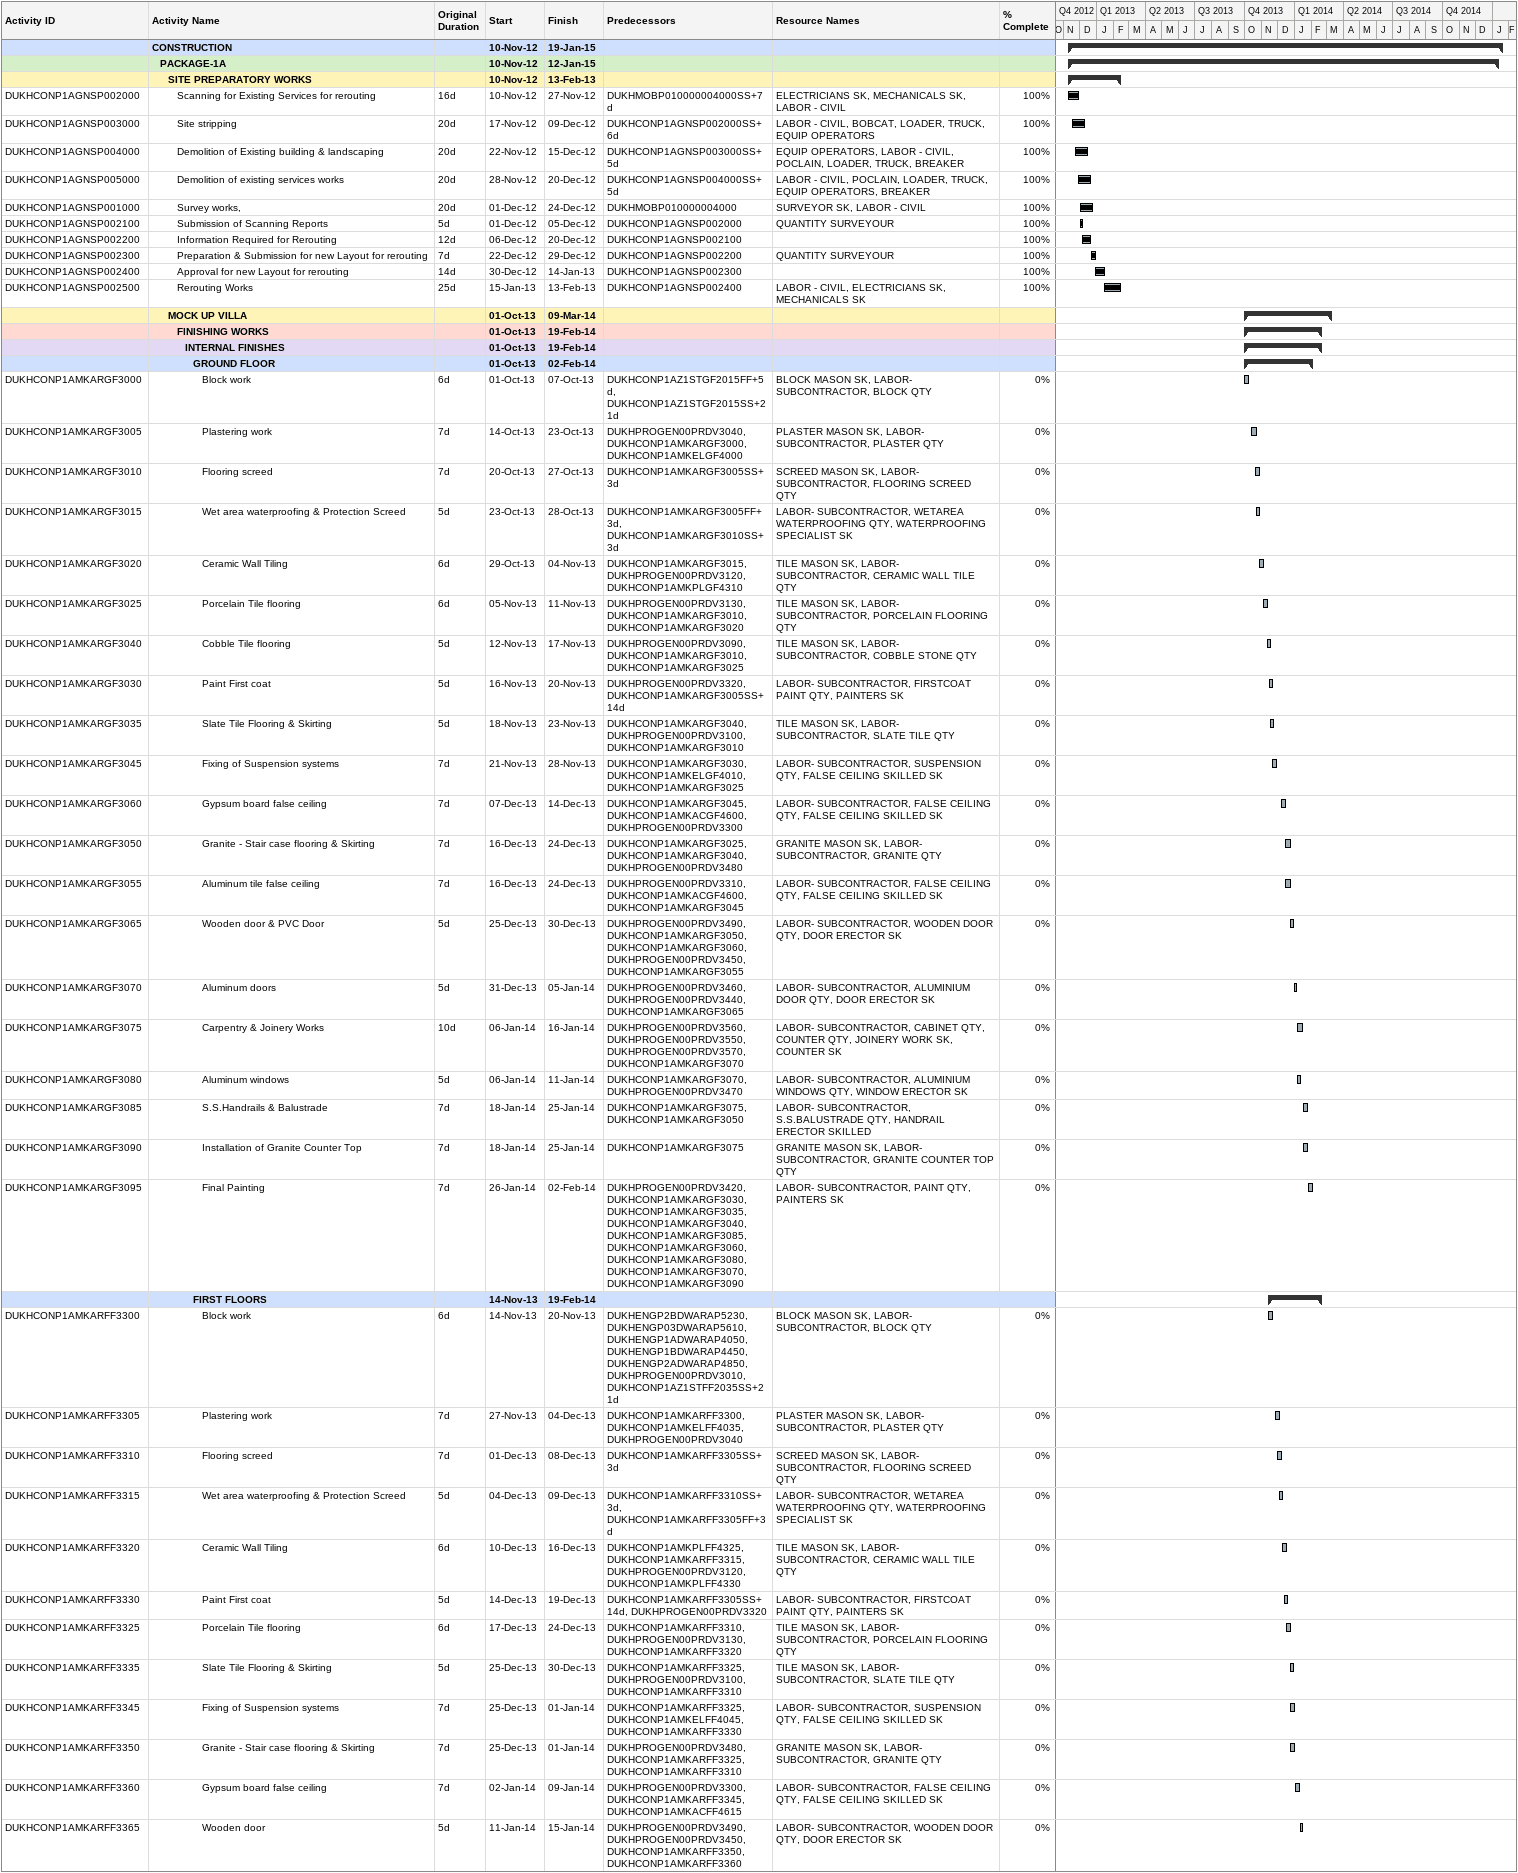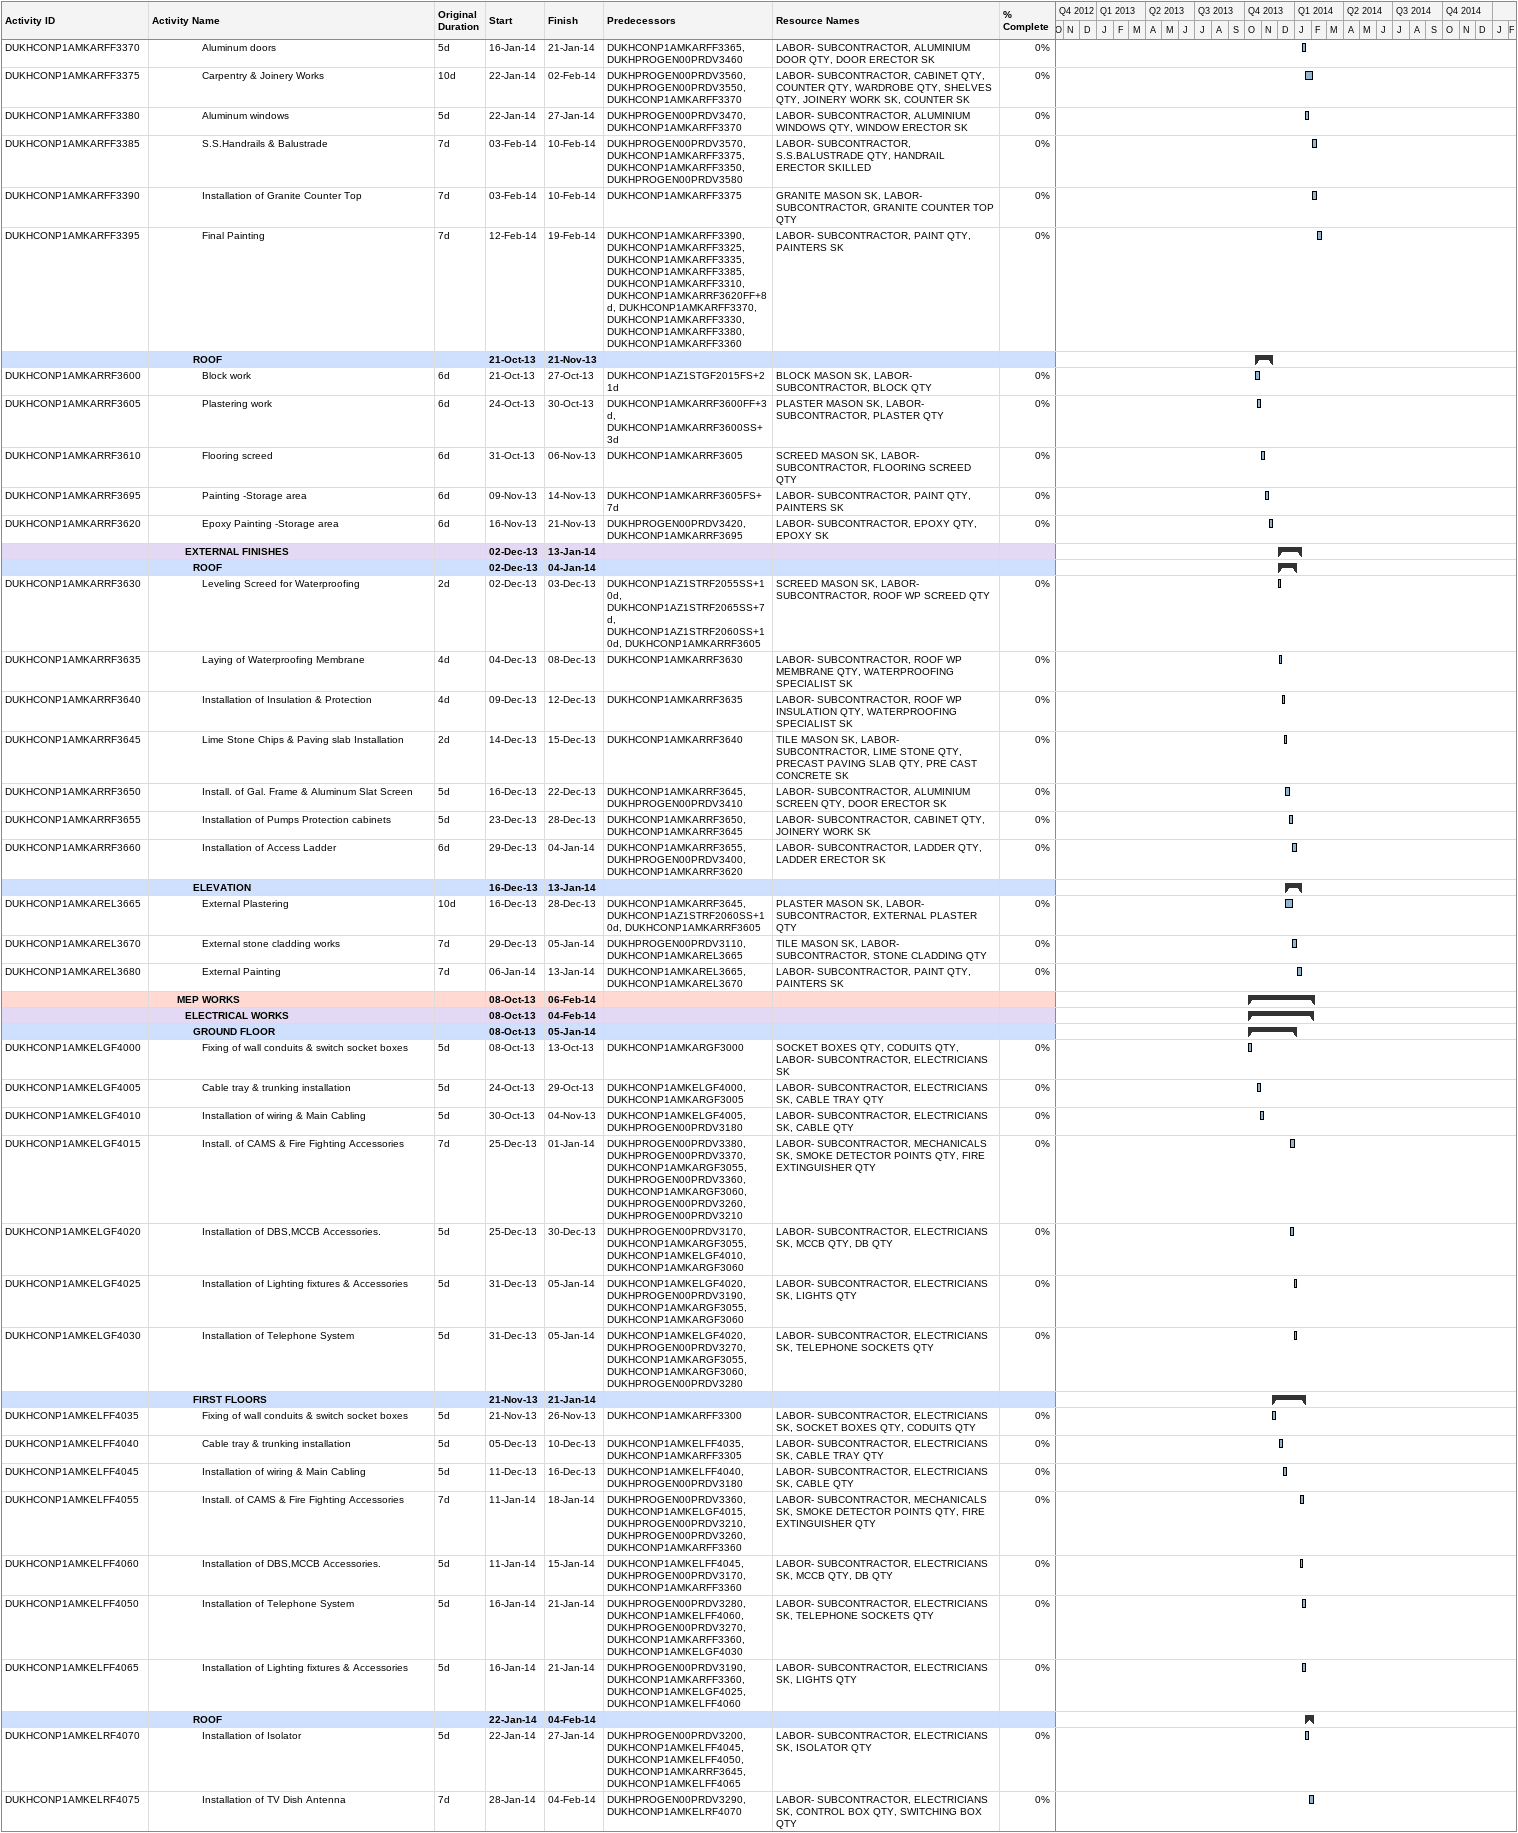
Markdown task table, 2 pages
| ID | Level | Task | Original duration | Start | Finish | Predecessors | Resources | % complete |
|---|---|---|---|---|---|---|---|---|
|  | 1 | **CONSTRUCTION** |  | 2012-11-10 | 2015-01-19 |  |  |  |
|  | 2 | **PACKAGE-1A** |  | 2012-11-10 | 2015-01-12 |  |  |  |
|  | 3 | **SITE PREPARATORY WORKS** |  | 2012-11-10 | 2013-02-13 |  |  |  |
| DUKHCONP1AGNSP002000 | 4 | Scanning for Existing Services for rerouting | 16d | 2012-11-10 | 2012-11-27 | DUKHMOBP010000004000SS+7d | ELECTRICIANS SK, MECHANICALS SK, LABOR - CIVIL | 100 |
| DUKHCONP1AGNSP003000 | 4 | Site stripping | 20d | 2012-11-17 | 2012-12-09 | DUKHCONP1AGNSP002000SS+6d | LABOR - CIVIL, BOBCAT, LOADER, TRUCK, EQUIP OPERATORS | 100 |
| DUKHCONP1AGNSP004000 | 4 | Demolition of Existing building & landscaping | 20d | 2012-11-22 | 2012-12-15 | DUKHCONP1AGNSP003000SS+5d | EQUIP OPERATORS, LABOR - CIVIL, POCLAIN, LOADER, TRUCK, BREAKER | 100 |
| DUKHCONP1AGNSP005000 | 4 | Demolition of existing services works | 20d | 2012-11-28 | 2012-12-20 | DUKHCONP1AGNSP004000SS+5d | LABOR - CIVIL, POCLAIN, LOADER, TRUCK, EQUIP OPERATORS, BREAKER | 100 |
| DUKHCONP1AGNSP001000 | 4 | Survey works, | 20d | 2012-12-01 | 2012-12-24 | DUKHMOBP010000004000 | SURVEYOR SK, LABOR - CIVIL | 100 |
| DUKHCONP1AGNSP002100 | 4 | Submission of Scanning Reports | 5d | 2012-12-01 | 2012-12-05 | DUKHCONP1AGNSP002000 | QUANTITY SURVEYOUR | 100 |
| DUKHCONP1AGNSP002200 | 4 | Information Required for Rerouting | 12d | 2012-12-06 | 2012-12-20 | DUKHCONP1AGNSP002100 |  | 100 |
| DUKHCONP1AGNSP002300 | 4 | Preparation & Submission for new Layout for rerouting | 7d | 2012-12-22 | 2012-12-29 | DUKHCONP1AGNSP002200 | QUANTITY SURVEYOUR | 100 |
| DUKHCONP1AGNSP002400 | 4 | Approval for new Layout for rerouting | 14d | 2012-12-30 | 2013-01-14 | DUKHCONP1AGNSP002300 |  | 100 |
| DUKHCONP1AGNSP002500 | 4 | Rerouting Works | 25d | 2013-01-15 | 2013-02-13 | DUKHCONP1AGNSP002400 | LABOR - CIVIL, ELECTRICIANS SK, MECHANICALS SK | 100 |
|  | 3 | **MOCK UP VILLA** |  | 2013-10-01 | 2014-03-09 |  |  |  |
|  | 4 | **FINISHING WORKS** |  | 2013-10-01 | 2014-02-19 |  |  |  |
|  | 5 | **INTERNAL FINISHES** |  | 2013-10-01 | 2014-02-19 |  |  |  |
|  | 6 | **GROUND FLOOR** |  | 2013-10-01 | 2014-02-02 |  |  |  |
| DUKHCONP1AMKARGF3000 | 7 | Block work | 6d | 2013-10-01 | 2013-10-07 | DUKHCONP1AZ1STGF2015FF+5d, DUKHCONP1AZ1STGF2015SS+21d | BLOCK MASON SK, LABOR- SUBCONTRACTOR, BLOCK QTY | 0 |
| DUKHCONP1AMKARGF3005 | 7 | Plastering work | 7d | 2013-10-14 | 2013-10-23 | DUKHPROGEN00PRDV3040, DUKHCONP1AMKARGF3000, DUKHCONP1AMKELGF4000 | PLASTER MASON SK, LABOR- SUBCONTRACTOR, PLASTER QTY | 0 |
| DUKHCONP1AMKARGF3010 | 7 | Flooring screed | 7d | 2013-10-20 | 2013-10-27 | DUKHCONP1AMKARGF3005SS+3d | SCREED MASON SK, LABOR- SUBCONTRACTOR, FLOORING SCREED QTY | 0 |
| DUKHCONP1AMKARGF3015 | 7 | Wet area waterproofing & Protection Screed | 5d | 2013-10-23 | 2013-10-28 | DUKHCONP1AMKARGF3005FF+3d, DUKHCONP1AMKARGF3010SS+3d | LABOR- SUBCONTRACTOR, WETAREA WATERPROOFING QTY, WATERPROOFING SPECIALIST SK | 0 |
| DUKHCONP1AMKARGF3020 | 7 | Ceramic Wall Tiling | 6d | 2013-10-29 | 2013-11-04 | DUKHCONP1AMKARGF3015, DUKHPROGEN00PRDV3120, DUKHCONP1AMKPLGF4310 | TILE MASON SK, LABOR- SUBCONTRACTOR, CERAMIC WALL TILE QTY | 0 |
| DUKHCONP1AMKARGF3025 | 7 | Porcelain Tile flooring | 6d | 2013-11-05 | 2013-11-11 | DUKHPROGEN00PRDV3130, DUKHCONP1AMKARGF3010, DUKHCONP1AMKARGF3020 | TILE MASON SK, LABOR- SUBCONTRACTOR, PORCELAIN FLOORING QTY | 0 |
| DUKHCONP1AMKARGF3040 | 7 | Cobble Tile flooring | 5d | 2013-11-12 | 2013-11-17 | DUKHPROGEN00PRDV3090, DUKHCONP1AMKARGF3010, DUKHCONP1AMKARGF3025 | TILE MASON SK, LABOR- SUBCONTRACTOR, COBBLE STONE QTY | 0 |
| DUKHCONP1AMKARGF3030 | 7 | Paint First coat | 5d | 2013-11-16 | 2013-11-20 | DUKHPROGEN00PRDV3320, DUKHCONP1AMKARGF3005SS+14d | LABOR- SUBCONTRACTOR, FIRSTCOAT PAINT QTY, PAINTERS SK | 0 |
| DUKHCONP1AMKARGF3035 | 7 | Slate Tile Flooring & Skirting | 5d | 2013-11-18 | 2013-11-23 | DUKHCONP1AMKARGF3040, DUKHPROGEN00PRDV3100, DUKHCONP1AMKARGF3010 | TILE MASON SK, LABOR- SUBCONTRACTOR, SLATE TILE QTY | 0 |
| DUKHCONP1AMKARGF3045 | 7 | Fixing of Suspension systems | 7d | 2013-11-21 | 2013-11-28 | DUKHCONP1AMKARGF3030, DUKHCONP1AMKELGF4010, DUKHCONP1AMKARGF3025 | LABOR- SUBCONTRACTOR, SUSPENSION QTY, FALSE CEILING SKILLED SK | 0 |
| DUKHCONP1AMKARGF3060 | 7 | Gypsum board false ceiling | 7d | 2013-12-07 | 2013-12-14 | DUKHCONP1AMKARGF3045, DUKHCONP1AMKACGF4600, DUKHPROGEN00PRDV3300 | LABOR- SUBCONTRACTOR, FALSE CEILING QTY, FALSE CEILING SKILLED SK | 0 |
| DUKHCONP1AMKARGF3050 | 7 | Granite - Stair case flooring & Skirting | 7d | 2013-12-16 | 2013-12-24 | DUKHCONP1AMKARGF3025, DUKHCONP1AMKARGF3040, DUKHPROGEN00PRDV3480 | GRANITE MASON SK, LABOR- SUBCONTRACTOR, GRANITE QTY | 0 |
| DUKHCONP1AMKARGF3055 | 7 | Aluminum tile false ceiling | 7d | 2013-12-16 | 2013-12-24 | DUKHPROGEN00PRDV3310, DUKHCONP1AMKACGF4600, DUKHCONP1AMKARGF3045 | LABOR- SUBCONTRACTOR, FALSE CEILING QTY, FALSE CEILING SKILLED SK | 0 |
| DUKHCONP1AMKARGF3065 | 7 | Wooden door & PVC Door | 5d | 2013-12-25 | 2013-12-30 | DUKHPROGEN00PRDV3490, DUKHCONP1AMKARGF3050, DUKHCONP1AMKARGF3060, DUKHPROGEN00PRDV3450, DUKHCONP1AMKARGF3055 | LABOR- SUBCONTRACTOR, WOODEN DOOR QTY, DOOR ERECTOR SK | 0 |
| DUKHCONP1AMKARGF3070 | 7 | Aluminum doors | 5d | 2013-12-31 | 2014-01-05 | DUKHPROGEN00PRDV3460, DUKHPROGEN00PRDV3440, DUKHCONP1AMKARGF3065 | LABOR- SUBCONTRACTOR, ALUMINIUM DOOR QTY, DOOR ERECTOR SK | 0 |
| DUKHCONP1AMKARGF3075 | 7 | Carpentry & Joinery Works | 10d | 2014-01-06 | 2014-01-16 | DUKHPROGEN00PRDV3560, DUKHPROGEN00PRDV3550, DUKHPROGEN00PRDV3570, DUKHCONP1AMKARGF3070 | LABOR- SUBCONTRACTOR, CABINET QTY, COUNTER QTY, JOINERY WORK SK, COUNTER SK | 0 |
| DUKHCONP1AMKARGF3080 | 7 | Aluminum windows | 5d | 2014-01-06 | 2014-01-11 | DUKHCONP1AMKARGF3070, DUKHPROGEN00PRDV3470 | LABOR- SUBCONTRACTOR, ALUMINIUM WINDOWS QTY, WINDOW ERECTOR SK | 0 |
| DUKHCONP1AMKARGF3085 | 7 | S.S.Handrails & Balustrade | 7d | 2014-01-18 | 2014-01-25 | DUKHCONP1AMKARGF3075, DUKHCONP1AMKARGF3050 | LABOR- SUBCONTRACTOR, S.S.BALUSTRADE QTY, HANDRAIL ERECTOR SKILLED | 0 |
| DUKHCONP1AMKARGF3090 | 7 | Installation of Granite Counter Top | 7d | 2014-01-18 | 2014-01-25 | DUKHCONP1AMKARGF3075 | GRANITE MASON SK, LABOR- SUBCONTRACTOR, GRANITE COUNTER TOP QTY | 0 |
| DUKHCONP1AMKARGF3095 | 7 | Final Painting | 7d | 2014-01-26 | 2014-02-02 | DUKHPROGEN00PRDV3420, DUKHCONP1AMKARGF3030, DUKHCONP1AMKARGF3035, DUKHCONP1AMKARGF3040, DUKHCONP1AMKARGF3085, DUKHCONP1AMKARGF3060, DUKHCONP1AMKARGF3080, DUKHCONP1AMKARGF3070, DUKHCONP1AMKARGF3090 | LABOR- SUBCONTRACTOR, PAINT QTY, PAINTERS SK | 0 |
|  | 6 | **FIRST FLOORS** |  | 2013-11-14 | 2014-02-19 |  |  |  |
| DUKHCONP1AMKARFF3300 | 7 | Block work | 6d | 2013-11-14 | 2013-11-20 | DUKHENGP2BDWARAP5230, DUKHENGP03DWARAP5610, DUKHENGP1ADWARAP4050, DUKHENGP1BDWARAP4450, DUKHENGP2ADWARAP4850, DUKHPROGEN00PRDV3010, DUKHCONP1AZ1STFF2035SS+21d | BLOCK MASON SK, LABOR- SUBCONTRACTOR, BLOCK QTY | 0 |
| DUKHCONP1AMKARFF3305 | 7 | Plastering work | 7d | 2013-11-27 | 2013-12-04 | DUKHCONP1AMKARFF3300, DUKHCONP1AMKELFF4035, DUKHPROGEN00PRDV3040 | PLASTER MASON SK, LABOR- SUBCONTRACTOR, PLASTER QTY | 0 |
| DUKHCONP1AMKARFF3310 | 7 | Flooring screed | 7d | 2013-12-01 | 2013-12-08 | DUKHCONP1AMKARFF3305SS+3d | SCREED MASON SK, LABOR- SUBCONTRACTOR, FLOORING SCREED QTY | 0 |
| DUKHCONP1AMKARFF3315 | 7 | Wet area waterproofing & Protection Screed | 5d | 2013-12-04 | 2013-12-09 | DUKHCONP1AMKARFF3310SS+3d, DUKHCONP1AMKARFF3305FF+3d | LABOR- SUBCONTRACTOR, WETAREA WATERPROOFING QTY, WATERPROOFING SPECIALIST SK | 0 |
| DUKHCONP1AMKARFF3320 | 7 | Ceramic Wall Tiling | 6d | 2013-12-10 | 2013-12-16 | DUKHCONP1AMKPLFF4325, DUKHCONP1AMKARFF3315, DUKHPROGEN00PRDV3120, DUKHCONP1AMKPLFF4330 | TILE MASON SK, LABOR- SUBCONTRACTOR, CERAMIC WALL TILE QTY | 0 |
| DUKHCONP1AMKARFF3330 | 7 | Paint First coat | 5d | 2013-12-14 | 2013-12-19 | DUKHCONP1AMKARFF3305SS+14d, DUKHPROGEN00PRDV3320 | LABOR- SUBCONTRACTOR, FIRSTCOAT PAINT QTY, PAINTERS SK | 0 |
| DUKHCONP1AMKARFF3325 | 7 | Porcelain Tile flooring | 6d | 2013-12-17 | 2013-12-24 | DUKHCONP1AMKARFF3310, DUKHPROGEN00PRDV3130, DUKHCONP1AMKARFF3320 | TILE MASON SK, LABOR- SUBCONTRACTOR, PORCELAIN FLOORING QTY | 0 |
| DUKHCONP1AMKARFF3335 | 7 | Slate Tile Flooring & Skirting | 5d | 2013-12-25 | 2013-12-30 | DUKHCONP1AMKARFF3325, DUKHPROGEN00PRDV3100, DUKHCONP1AMKARFF3310 | TILE MASON SK, LABOR- SUBCONTRACTOR, SLATE TILE QTY | 0 |
| DUKHCONP1AMKARFF3345 | 7 | Fixing of Suspension systems | 7d | 2013-12-25 | 2014-01-01 | DUKHCONP1AMKARFF3325, DUKHCONP1AMKELFF4045, DUKHCONP1AMKARFF3330 | LABOR- SUBCONTRACTOR, SUSPENSION QTY, FALSE CEILING SKILLED SK | 0 |
| DUKHCONP1AMKARFF3350 | 7 | Granite - Stair case flooring & Skirting | 7d | 2013-12-25 | 2014-01-01 | DUKHPROGEN00PRDV3480, DUKHCONP1AMKARFF3325, DUKHCONP1AMKARFF3310 | GRANITE MASON SK, LABOR- SUBCONTRACTOR, GRANITE QTY | 0 |
| DUKHCONP1AMKARFF3360 | 7 | Gypsum board false ceiling | 7d | 2014-01-02 | 2014-01-09 | DUKHPROGEN00PRDV3300, DUKHCONP1AMKARFF3345, DUKHCONP1AMKACFF4615 | LABOR- SUBCONTRACTOR, FALSE CEILING QTY, FALSE CEILING SKILLED SK | 0 |
| DUKHCONP1AMKARFF3365 | 7 | Wooden door | 5d | 2014-01-11 | 2014-01-15 | DUKHPROGEN00PRDV3490, DUKHPROGEN00PRDV3450, DUKHCONP1AMKARFF3350, DUKHCONP1AMKARFF3360 | LABOR- SUBCONTRACTOR, WOODEN DOOR QTY, DOOR ERECTOR SK | 0 |
| DUKHCONP1AMKARFF3370 | 7 | Aluminum doors | 5d | 2014-01-16 | 2014-01-21 | DUKHCONP1AMKARFF3365, DUKHPROGEN00PRDV3460 | LABOR- SUBCONTRACTOR, ALUMINIUM DOOR QTY, DOOR ERECTOR SK | 0 |
| DUKHCONP1AMKARFF3375 | 7 | Carpentry & Joinery Works | 10d | 2014-01-22 | 2014-02-02 | DUKHPROGEN00PRDV3560, DUKHPROGEN00PRDV3550, DUKHCONP1AMKARFF3370 | LABOR- SUBCONTRACTOR, CABINET QTY, COUNTER QTY, WARDROBE QTY, SHELVES QTY, JOINERY WORK SK, COUNTER SK | 0 |
| DUKHCONP1AMKARFF3380 | 7 | Aluminum windows | 5d | 2014-01-22 | 2014-01-27 | DUKHPROGEN00PRDV3470, DUKHCONP1AMKARFF3370 | LABOR- SUBCONTRACTOR, ALUMINIUM WINDOWS QTY, WINDOW ERECTOR SK | 0 |
| DUKHCONP1AMKARFF3385 | 7 | S.S.Handrails & Balustrade | 7d | 2014-02-03 | 2014-02-10 | DUKHPROGEN00PRDV3570, DUKHCONP1AMKARFF3375, DUKHCONP1AMKARFF3350, DUKHPROGEN00PRDV3580 | LABOR- SUBCONTRACTOR, S.S.BALUSTRADE QTY, HANDRAIL ERECTOR SKILLED | 0 |
| DUKHCONP1AMKARFF3390 | 7 | Installation of Granite Counter Top | 7d | 2014-02-03 | 2014-02-10 | DUKHCONP1AMKARFF3375 | GRANITE MASON SK, LABOR- SUBCONTRACTOR, GRANITE COUNTER TOP QTY | 0 |
| DUKHCONP1AMKARFF3395 | 7 | Final Painting | 7d | 2014-02-12 | 2014-02-19 | DUKHCONP1AMKARFF3390, DUKHCONP1AMKARFF3325, DUKHCONP1AMKARFF3335, DUKHCONP1AMKARFF3385, DUKHCONP1AMKARFF3310, DUKHCONP1AMKARRF3620FF+8d, DUKHCONP1AMKARFF3370, DUKHCONP1AMKARFF3330, DUKHCONP1AMKARFF3380, DUKHCONP1AMKARFF3360 | LABOR- SUBCONTRACTOR, PAINT QTY, PAINTERS SK | 0 |
|  | 6 | **ROOF** |  | 2013-10-21 | 2013-11-21 |  |  |  |
| DUKHCONP1AMKARRF3600 | 7 | Block work | 6d | 2013-10-21 | 2013-10-27 | DUKHCONP1AZ1STGF2015FS+21d | BLOCK MASON SK, LABOR- SUBCONTRACTOR, BLOCK QTY | 0 |
| DUKHCONP1AMKARRF3605 | 7 | Plastering work | 6d | 2013-10-24 | 2013-10-30 | DUKHCONP1AMKARRF3600FF+3d, DUKHCONP1AMKARRF3600SS+3d | PLASTER MASON SK, LABOR- SUBCONTRACTOR, PLASTER QTY | 0 |
| DUKHCONP1AMKARRF3610 | 7 | Flooring screed | 6d | 2013-10-31 | 2013-11-06 | DUKHCONP1AMKARRF3605 | SCREED MASON SK, LABOR- SUBCONTRACTOR, FLOORING SCREED QTY | 0 |
| DUKHCONP1AMKARRF3695 | 7 | Painting -Storage area | 6d | 2013-11-09 | 2013-11-14 | DUKHCONP1AMKARRF3605FS+7d | LABOR- SUBCONTRACTOR, PAINT QTY, PAINTERS SK | 0 |
| DUKHCONP1AMKARRF3620 | 7 | Epoxy Painting -Storage area | 6d | 2013-11-16 | 2013-11-21 | DUKHPROGEN00PRDV3420, DUKHCONP1AMKARRF3695 | LABOR- SUBCONTRACTOR, EPOXY QTY, EPOXY SK | 0 |
|  | 5 | **EXTERNAL FINISHES** |  | 2013-12-02 | 2014-01-13 |  |  |  |
|  | 6 | **ROOF** |  | 2013-12-02 | 2014-01-04 |  |  |  |
| DUKHCONP1AMKARRF3630 | 7 | Leveling Screed for Waterproofing | 2d | 2013-12-02 | 2013-12-03 | DUKHCONP1AZ1STRF2055SS+10d, DUKHCONP1AZ1STRF2065SS+7d, DUKHCONP1AZ1STRF2060SS+10d, DUKHCONP1AMKARRF3605 | SCREED MASON SK, LABOR- SUBCONTRACTOR, ROOF WP SCREED QTY | 0 |
| DUKHCONP1AMKARRF3635 | 7 | Laying of Waterproofing Membrane | 4d | 2013-12-04 | 2013-12-08 | DUKHCONP1AMKARRF3630 | LABOR- SUBCONTRACTOR, ROOF WP MEMBRANE QTY, WATERPROOFING SPECIALIST SK | 0 |
| DUKHCONP1AMKARRF3640 | 7 | Installation of Insulation & Protection | 4d | 2013-12-09 | 2013-12-12 | DUKHCONP1AMKARRF3635 | LABOR- SUBCONTRACTOR, ROOF WP INSULATION QTY, WATERPROOFING SPECIALIST SK | 0 |
| DUKHCONP1AMKARRF3645 | 7 | Lime Stone Chips & Paving slab Installation | 2d | 2013-12-14 | 2013-12-15 | DUKHCONP1AMKARRF3640 | TILE MASON SK, LABOR- SUBCONTRACTOR, LIME STONE QTY, PRECAST PAVING SLAB QTY, PRE CAST CONCRETE SK | 0 |
| DUKHCONP1AMKARRF3650 | 7 | Install. of Gal. Frame & Aluminum Slat Screen | 5d | 2013-12-16 | 2013-12-22 | DUKHCONP1AMKARRF3645, DUKHPROGEN00PRDV3410 | LABOR- SUBCONTRACTOR, ALUMINIUM SCREEN QTY, DOOR ERECTOR SK | 0 |
| DUKHCONP1AMKARRF3655 | 7 | Installation of Pumps Protection cabinets | 5d | 2013-12-23 | 2013-12-28 | DUKHCONP1AMKARRF3650, DUKHCONP1AMKARRF3645 | LABOR- SUBCONTRACTOR, CABINET QTY, JOINERY WORK SK | 0 |
| DUKHCONP1AMKARRF3660 | 7 | Installation of Access Ladder | 6d | 2013-12-29 | 2014-01-04 | DUKHCONP1AMKARRF3655, DUKHPROGEN00PRDV3400, DUKHCONP1AMKARRF3620 | LABOR- SUBCONTRACTOR, LADDER QTY, LADDER ERECTOR SK | 0 |
|  | 6 | **ELEVATION** |  | 2013-12-16 | 2014-01-13 |  |  |  |
| DUKHCONP1AMKAREL3665 | 7 | External Plastering | 10d | 2013-12-16 | 2013-12-28 | DUKHCONP1AMKARRF3645, DUKHCONP1AZ1STRF2060SS+10d, DUKHCONP1AMKARRF3605 | PLASTER MASON SK, LABOR- SUBCONTRACTOR, EXTERNAL PLASTER QTY | 0 |
| DUKHCONP1AMKAREL3670 | 7 | External stone cladding works | 7d | 2013-12-29 | 2014-01-05 | DUKHPROGEN00PRDV3110, DUKHCONP1AMKAREL3665 | TILE MASON SK, LABOR- SUBCONTRACTOR, STONE CLADDING QTY | 0 |
| DUKHCONP1AMKAREL3680 | 7 | External Painting | 7d | 2014-01-06 | 2014-01-13 | DUKHCONP1AMKAREL3665, DUKHCONP1AMKAREL3670 | LABOR- SUBCONTRACTOR, PAINT QTY, PAINTERS SK | 0 |
|  | 4 | **MEP WORKS** |  | 2013-10-08 | 2014-02-06 |  |  |  |
|  | 5 | **ELECTRICAL WORKS** |  | 2013-10-08 | 2014-02-04 |  |  |  |
|  | 6 | **GROUND FLOOR** |  | 2013-10-08 | 2014-01-05 |  |  |  |
| DUKHCONP1AMKELGF4000 | 7 | Fixing of wall conduits & switch socket boxes | 5d | 2013-10-08 | 2013-10-13 | DUKHCONP1AMKARGF3000 | SOCKET BOXES QTY, CODUITS QTY, LABOR- SUBCONTRACTOR, ELECTRICIANS SK | 0 |
| DUKHCONP1AMKELGF4005 | 7 | Cable tray & trunking installation | 5d | 2013-10-24 | 2013-10-29 | DUKHCONP1AMKELGF4000, DUKHCONP1AMKARGF3005 | LABOR- SUBCONTRACTOR, ELECTRICIANS SK, CABLE TRAY QTY | 0 |
| DUKHCONP1AMKELGF4010 | 7 | Installation of wiring & Main Cabling | 5d | 2013-10-30 | 2013-11-04 | DUKHCONP1AMKELGF4005, DUKHPROGEN00PRDV3180 | LABOR- SUBCONTRACTOR, ELECTRICIANS SK, CABLE QTY | 0 |
| DUKHCONP1AMKELGF4015 | 7 | Install. of CAMS & Fire Fighting Accessories | 7d | 2013-12-25 | 2014-01-01 | DUKHPROGEN00PRDV3380, DUKHPROGEN00PRDV3370, DUKHCONP1AMKARGF3055, DUKHPROGEN00PRDV3360, DUKHCONP1AMKARGF3060, DUKHPROGEN00PRDV3260, DUKHPROGEN00PRDV3210 | LABOR- SUBCONTRACTOR, MECHANICALS SK, SMOKE DETECTOR POINTS QTY, FIRE EXTINGUISHER QTY | 0 |
| DUKHCONP1AMKELGF4020 | 7 | Installation of DBS,MCCB Accessories. | 5d | 2013-12-25 | 2013-12-30 | DUKHPROGEN00PRDV3170, DUKHCONP1AMKARGF3055, DUKHCONP1AMKELGF4010, DUKHCONP1AMKARGF3060 | LABOR- SUBCONTRACTOR, ELECTRICIANS SK, MCCB QTY, DB QTY | 0 |
| DUKHCONP1AMKELGF4025 | 7 | Installation of Lighting fixtures & Accessories | 5d | 2013-12-31 | 2014-01-05 | DUKHCONP1AMKELGF4020, DUKHPROGEN00PRDV3190, DUKHCONP1AMKARGF3055, DUKHCONP1AMKARGF3060 | LABOR- SUBCONTRACTOR, ELECTRICIANS SK, LIGHTS QTY | 0 |
| DUKHCONP1AMKELGF4030 | 7 | Installation of Telephone System | 5d | 2013-12-31 | 2014-01-05 | DUKHCONP1AMKELGF4020, DUKHPROGEN00PRDV3270, DUKHCONP1AMKARGF3055, DUKHCONP1AMKARGF3060, DUKHPROGEN00PRDV3280 | LABOR- SUBCONTRACTOR, ELECTRICIANS SK, TELEPHONE SOCKETS QTY | 0 |
|  | 6 | **FIRST FLOORS** |  | 2013-11-21 | 2014-01-21 |  |  |  |
| DUKHCONP1AMKELFF4035 | 7 | Fixing of wall conduits & switch socket boxes | 5d | 2013-11-21 | 2013-11-26 | DUKHCONP1AMKARFF3300 | LABOR- SUBCONTRACTOR, ELECTRICIANS SK, SOCKET BOXES QTY, CODUITS QTY | 0 |
| DUKHCONP1AMKELFF4040 | 7 | Cable tray & trunking installation | 5d | 2013-12-05 | 2013-12-10 | DUKHCONP1AMKELFF4035, DUKHCONP1AMKARFF3305 | LABOR- SUBCONTRACTOR, ELECTRICIANS SK, CABLE TRAY QTY | 0 |
| DUKHCONP1AMKELFF4045 | 7 | Installation of wiring & Main Cabling | 5d | 2013-12-11 | 2013-12-16 | DUKHCONP1AMKELFF4040, DUKHPROGEN00PRDV3180 | LABOR- SUBCONTRACTOR, ELECTRICIANS SK, CABLE QTY | 0 |
| DUKHCONP1AMKELFF4055 | 7 | Install. of CAMS & Fire Fighting Accessories | 7d | 2014-01-11 | 2014-01-18 | DUKHPROGEN00PRDV3360, DUKHCONP1AMKELGF4015, DUKHPROGEN00PRDV3210, DUKHPROGEN00PRDV3260, DUKHCONP1AMKARFF3360 | LABOR- SUBCONTRACTOR, MECHANICALS SK, SMOKE DETECTOR POINTS QTY, FIRE EXTINGUISHER QTY | 0 |
| DUKHCONP1AMKELFF4060 | 7 | Installation of DBS,MCCB Accessories. | 5d | 2014-01-11 | 2014-01-15 | DUKHCONP1AMKELFF4045, DUKHPROGEN00PRDV3170, DUKHCONP1AMKARFF3360 | LABOR- SUBCONTRACTOR, ELECTRICIANS SK, MCCB QTY, DB QTY | 0 |
| DUKHCONP1AMKELFF4050 | 7 | Installation of Telephone System | 5d | 2014-01-16 | 2014-01-21 | DUKHPROGEN00PRDV3280, DUKHCONP1AMKELFF4060, DUKHPROGEN00PRDV3270, DUKHCONP1AMKARFF3360, DUKHCONP1AMKELGF4030 | LABOR- SUBCONTRACTOR, ELECTRICIANS SK, TELEPHONE SOCKETS QTY | 0 |
| DUKHCONP1AMKELFF4065 | 7 | Installation of Lighting fixtures & Accessories | 5d | 2014-01-16 | 2014-01-21 | DUKHPROGEN00PRDV3190, DUKHCONP1AMKARFF3360, DUKHCONP1AMKELGF4025, DUKHCONP1AMKELFF4060 | LABOR- SUBCONTRACTOR, ELECTRICIANS SK, LIGHTS QTY | 0 |
|  | 6 | **ROOF** |  | 2014-01-22 | 2014-02-04 |  |  |  |
| DUKHCONP1AMKELRF4070 | 7 | Installation of Isolator | 5d | 2014-01-22 | 2014-01-27 | DUKHPROGEN00PRDV3200, DUKHCONP1AMKELFF4045, DUKHCONP1AMKELFF4050, DUKHCONP1AMKARRF3645, DUKHCONP1AMKELFF4065 | LABOR- SUBCONTRACTOR, ELECTRICIANS SK, ISOLATOR QTY | 0 |
| DUKHCONP1AMKELRF4075 | 7 | Installation of TV Dish Antenna | 7d | 2014-01-28 | 2014-02-04 | DUKHPROGEN00PRDV3290, DUKHCONP1AMKELRF4070 | LABOR- SUBCONTRACTOR, ELECTRICIANS SK, CONTROL BOX QTY, SWITCHING BOX QTY | 0 |
